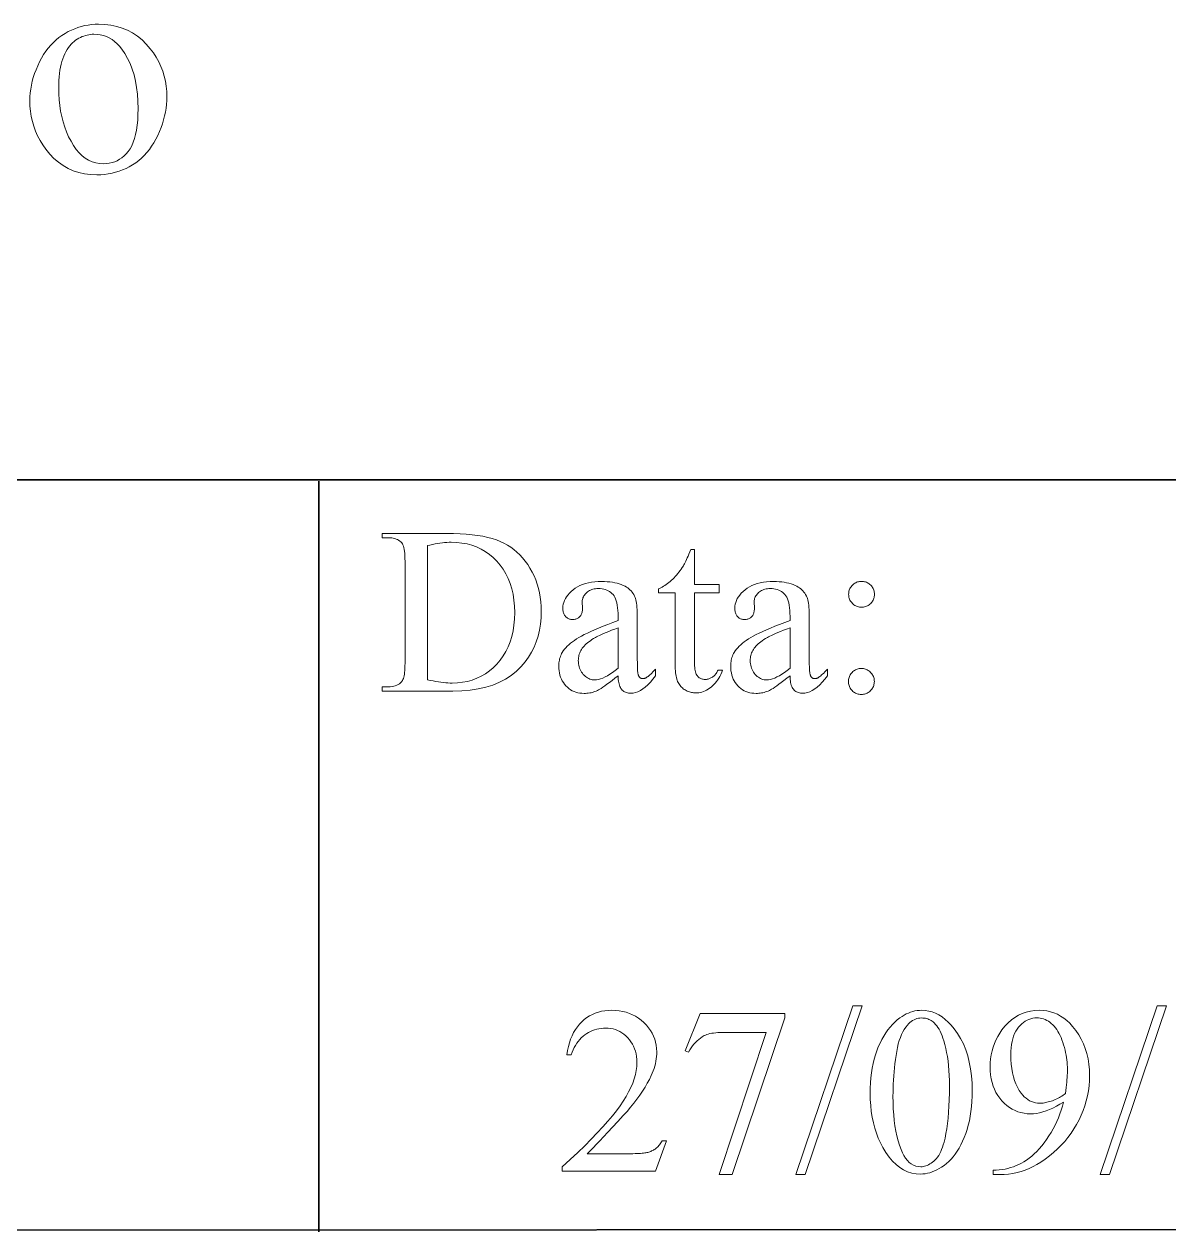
# Model space of a CAD drawing. Extents: x 0 to 297, y 0 to 210.
# Drawn here: x 252.52 to 273.81, y 20 to 42.47 of the extents above; entities that cross this region are included whole.
import ezdxf

# ---------------------------------------------------------------- set-up
doc = ezdxf.new("R2010")
doc.units = 0

msp = doc.modelspace()

# ---------------------------------------------------------------- linework, layer by layer
at = {"color": 7, "lineweight": 35}
for p, q in [((162, 34), (287, 34)), ((162, 20), (286.882111, 20.066713))]:
    msp.add_line(p, q, dxfattribs=at)
at = {"color": 7, "lineweight": 35, "ltscale": 0.3489}
msp.add_line((258.001556, 20.018793), (258.001556, 33.974796), dxfattribs=at)
at = {"color": 7, "lineweight": 13}
for points in [[(253.906906, 42.472332), (254.024506, 42.467773), (254.13739, 42.454105), (254.245544, 42.43132), (254.348953, 42.399426), (254.447647, 42.358418), (254.541595, 42.308292), (254.630829, 42.249058), (254.715332, 42.18071), (254.795105, 42.103249), (254.870132, 42.01667), (254.928772, 41.937653), (254.981232, 41.856323), (255.027512, 41.77269), (255.067627, 41.686752), (255.101578, 41.598503), (255.129349, 41.507946), (255.15094, 41.415085), (255.166382, 41.319916), (255.175629, 41.222439), (255.178711, 41.122654), (255.177017, 41.051624), (255.171906, 40.980419), (255.163406, 40.909042), (255.151489, 40.837494), (255.136185, 40.76577), (255.117462, 40.693874), (255.095337, 40.621803), (255.069824, 40.549561), (255.040894, 40.477146), (255.008575, 40.40456), (254.973251, 40.333672), (254.935364, 40.266361), (254.894928, 40.202625), (254.851913, 40.142467), (254.806335, 40.085884), (254.758179, 40.032879), (254.707474, 39.983448), (254.65419, 39.937595), (254.598343, 39.895317), (254.539932, 39.856613), (254.479553, 39.821545), (254.417816, 39.790169), (254.354736, 39.762482), (254.290298, 39.738487), (254.224503, 39.718185), (254.157349, 39.701572), (254.088837, 39.688652), (254.018982, 39.679424), (253.947754, 39.673889), (253.875183, 39.672043), (253.75824, 39.6768), (253.646194, 39.691078), (253.539063, 39.71487), (253.436829, 39.748177), (253.339493, 39.791004), (253.24707, 39.843346), (253.159546, 39.905209), (253.076904, 39.976585), (252.999191, 40.05748), (252.926376, 40.147888), (252.869934, 40.229042), (252.819443, 40.312157), (252.774887, 40.397232), (252.736267, 40.484272), (252.703583, 40.573269), (252.676849, 40.664227), (252.656067, 40.757149), (252.641205, 40.852028), (252.632294, 40.948872), (252.629333, 41.047672), (252.631134, 41.120304), (252.636536, 41.192848), (252.645554, 41.265308), (252.658173, 41.337681), (252.674393, 41.409966), (252.694214, 41.482166), (252.717651, 41.554276), (252.74469, 41.626305), (252.77533, 41.698242), (252.80957, 41.770096), (252.846771, 41.840031), (252.88623, 41.906216), (252.927979, 41.968655), (252.972, 42.027344), (253.018295, 42.082279), (253.066879, 42.133469), (253.117737, 42.180912), (253.170868, 42.224602), (253.226288, 42.264545), (253.283981, 42.300739), (253.343155, 42.33334), (253.40303, 42.362511), (253.463593, 42.388248), (253.524841, 42.410557), (253.586792, 42.429432), (253.649429, 42.444878), (253.712769, 42.456886), (253.776794, 42.465466), (253.841507, 42.470615)], [(253.817505, 42.284874), (253.786926, 42.283966), (253.756302, 42.281242), (253.725662, 42.276699), (253.694992, 42.27034), (253.664307, 42.262165), (253.633575, 42.252174), (253.602814, 42.240364), (253.572021, 42.226738), (253.541214, 42.211292), (253.510376, 42.194031), (253.480103, 42.174492), (253.451019, 42.152214), (253.423111, 42.127197), (253.396393, 42.099442), (253.37085, 42.068943), (253.346497, 42.035706), (253.323334, 41.999729), (253.301346, 41.96101), (253.280533, 41.919556), (253.26091, 41.875359), (253.242828, 41.828495), (253.226654, 41.779037), (253.212372, 41.726982), (253.200012, 41.672333), (253.189529, 41.615086), (253.180969, 41.555244), (253.174316, 41.492805), (253.169556, 41.427773), (253.166687, 41.360146), (253.165741, 41.289925), (253.16803, 41.176151), (253.174911, 41.065552), (253.186371, 40.958126), (253.202423, 40.853874), (253.223053, 40.752792), (253.248276, 40.654884), (253.278076, 40.560146), (253.312469, 40.468582), (253.35144, 40.380188), (253.39502, 40.294971), (253.442322, 40.215519), (253.492554, 40.144428), (253.545685, 40.081703), (253.60173, 40.02734), (253.66069, 39.981342), (253.722565, 39.943707), (253.787354, 39.914436), (253.855057, 39.893528), (253.925674, 39.880981), (253.999191, 39.876801), (254.054169, 39.879108), (254.107162, 39.886028), (254.158218, 39.897564), (254.207306, 39.913715), (254.254425, 39.934479), (254.299591, 39.959858), (254.342789, 39.989849), (254.384018, 40.024456), (254.423309, 40.063679), (254.460617, 40.107513), (254.495148, 40.156975), (254.526031, 40.213066), (254.553284, 40.275791), (254.576904, 40.34515), (254.596893, 40.421143), (254.613235, 40.503765), (254.625961, 40.593021), (254.63504, 40.688915), (254.640488, 40.791435), (254.642303, 40.900593), (254.639282, 41.03833), (254.630203, 41.170067), (254.615051, 41.295807), (254.593857, 41.415546), (254.566605, 41.529289), (254.533295, 41.637032), (254.493927, 41.738777), (254.448517, 41.834522), (254.397034, 41.924271), (254.339493, 42.008018), (254.297424, 42.060623), (254.253082, 42.107689), (254.206512, 42.149216), (254.1577, 42.185207), (254.106628, 42.21566), (254.053299, 42.240578), (253.997726, 42.25996), (253.939896, 42.273804), (253.879822, 42.282108)], [(259.184235, 30.070606), (259.184235, 30.150635), (259.294525, 30.150635), (259.330658, 30.151825), (259.364624, 30.155394), (259.396393, 30.161341), (259.426025, 30.169668), (259.453522, 30.180376), (259.478821, 30.19346), (259.501953, 30.208927), (259.522949, 30.22677), (259.541748, 30.246994), (259.558411, 30.269596), (259.567444, 30.285646), (259.575531, 30.305243), (259.582672, 30.328386), (259.588867, 30.355076), (259.594086, 30.385315), (259.598389, 30.4191), (259.601715, 30.456432), (259.604095, 30.497311), (259.60553, 30.541739), (259.605988, 30.589712), (259.605988, 32.484447), (259.605377, 32.537334), (259.603577, 32.586105), (259.600555, 32.630772), (259.596313, 32.671326), (259.590851, 32.707771), (259.584198, 32.740108), (259.576324, 32.768333), (259.56723, 32.79245), (259.556946, 32.812458), (259.545441, 32.828358), (259.52774, 32.846439), (259.508392, 32.862617), (259.487427, 32.876892), (259.464813, 32.889267), (259.440521, 32.899734), (259.414612, 32.908298), (259.387054, 32.914963), (259.35788, 32.91972), (259.327026, 32.922573), (259.294525, 32.923527), (259.184235, 32.923527), (259.184235, 33.003555), (260.378174, 33.003555), (260.506531, 33.002064), (260.628601, 32.997585), (260.744354, 32.990124), (260.853851, 32.979675), (260.957031, 32.966244), (261.053925, 32.949829), (261.144501, 32.930428), (261.228821, 32.908039), (261.306824, 32.882668), (261.37854, 32.854313), (261.44574, 32.822472), (261.510284, 32.786655), (261.572144, 32.746857), (261.631317, 32.703079), (261.687836, 32.655323), (261.741638, 32.603584), (261.792786, 32.547867), (261.841217, 32.488171), (261.886993, 32.424492), (261.930084, 32.356834), (261.969727, 32.286106), (262.005219, 32.213215), (262.03653, 32.138161), (262.06366, 32.060944), (262.086609, 31.981565), (262.105408, 31.900023), (262.120026, 31.816317), (262.130463, 31.730448), (262.136719, 31.642416), (262.138794, 31.552221), (262.135071, 31.43181), (262.123932, 31.315422), (262.105316, 31.203058), (262.079285, 31.094715), (262.045807, 30.990396), (262.004883, 30.890102), (261.956512, 30.793829), (261.900696, 30.70158), (261.837463, 30.613354), (261.766785, 30.52915), (261.678925, 30.442026), (261.582306, 30.364075), (261.47699, 30.295292), (261.362915, 30.235682), (261.240112, 30.185242), (261.108551, 30.143972), (260.968262, 30.111876), (260.819244, 30.088947), (260.661469, 30.075191), (260.494965, 30.070606)], [(260.021271, 30.282574), (260.075348, 30.271069), (260.127625, 30.260773), (260.178131, 30.251688), (260.226837, 30.243814), (260.273804, 30.237152), (260.319, 30.231703), (260.362396, 30.227463), (260.404022, 30.224434), (260.443909, 30.222618), (260.481995, 30.222012), (260.580627, 30.225538), (260.675873, 30.236115), (260.7677, 30.253742), (260.856079, 30.278421), (260.941071, 30.310152), (261.022644, 30.348934), (261.100769, 30.394766), (261.175507, 30.447651), (261.246826, 30.507586), (261.314728, 30.574572), (261.377594, 30.647593), (261.433868, 30.725632), (261.48349, 30.808689), (261.52652, 30.896763), (261.562927, 30.989857), (261.592712, 31.087967), (261.615875, 31.191097), (261.632416, 31.299244), (261.642334, 31.412409), (261.64566, 31.530592), (261.642334, 31.649574), (261.632416, 31.763411), (261.615875, 31.872099), (261.592712, 31.975639), (261.562927, 32.074032), (261.52652, 32.167274), (261.48349, 32.255371), (261.433868, 32.338322), (261.377594, 32.416122), (261.314728, 32.488773), (261.246643, 32.555351), (261.174835, 32.614918), (261.099213, 32.667477), (261.019867, 32.713028), (260.936737, 32.751572), (260.849854, 32.783108), (260.759216, 32.807636), (260.664795, 32.825157), (260.56662, 32.835667), (260.464691, 32.839172), (260.425201, 32.838543), (260.384644, 32.836662), (260.343018, 32.833527), (260.300293, 32.829136), (260.2565, 32.82349), (260.211609, 32.816589), (260.165649, 32.808437), (260.118622, 32.799026), (260.070496, 32.788364), (260.021271, 32.776447)], [(264.987396, 32.702908), (264.987396, 32.051861), (265.450256, 32.051861), (265.450256, 31.900455), (264.987396, 31.900455), (264.987396, 30.615667), (264.987946, 30.578423), (264.989594, 30.543684), (264.992371, 30.511457), (264.996216, 30.481739), (265.00119, 30.454529), (265.007263, 30.429827), (265.014435, 30.407637), (265.022705, 30.387953), (265.032074, 30.370779), (265.042542, 30.356115), (265.053894, 30.343374), (265.065857, 30.331976), (265.078461, 30.321918), (265.091705, 30.313202), (265.10556, 30.305826), (265.120026, 30.299791), (265.135132, 30.295097), (265.150879, 30.291746), (265.167236, 30.289734), (265.184235, 30.289063), (265.198456, 30.289507), (265.212616, 30.290836), (265.226654, 30.293055), (265.240631, 30.296158), (265.254517, 30.300148), (265.268311, 30.305025), (265.282043, 30.310791), (265.295654, 30.317442), (265.309204, 30.32498), (265.322662, 30.333405), (265.335754, 30.342693), (265.348267, 30.352827), (265.360168, 30.363804), (265.37146, 30.375624), (265.382141, 30.388288), (265.392212, 30.401796), (265.401672, 30.416147), (265.410553, 30.431341), (265.418823, 30.44738), (265.426483, 30.464262), (265.510834, 30.464262), (265.495056, 30.422916), (265.478027, 30.383671), (265.459747, 30.346521), (265.440216, 30.311472), (265.419434, 30.278519), (265.3974, 30.247665), (265.374115, 30.218908), (265.349548, 30.192249), (265.323761, 30.16769), (265.296692, 30.145227), (265.268921, 30.124886), (265.240967, 30.106684), (265.21286, 30.090624), (265.18457, 30.076706), (265.156097, 30.064928), (265.127472, 30.055292), (265.098663, 30.047798), (265.069672, 30.042444), (265.040527, 30.039232), (265.0112, 30.038162), (264.991333, 30.038713), (264.971558, 30.040369), (264.951874, 30.043125), (264.932281, 30.046988), (264.912781, 30.05195), (264.893341, 30.058018), (264.874023, 30.065187), (264.854767, 30.073462), (264.835602, 30.082838), (264.816528, 30.093317), (264.797974, 30.104824), (264.780457, 30.117283), (264.763885, 30.130693), (264.748352, 30.145054), (264.733795, 30.160368), (264.720215, 30.176634), (264.707672, 30.193851), (264.696106, 30.212019), (264.685516, 30.23114), (264.675934, 30.251211), (264.667297, 30.272873), (264.659576, 30.296762), (264.652771, 30.322882), (264.646851, 30.351227), (264.641876, 30.3818), (264.637787, 30.4146), (264.634583, 30.449629), (264.632324, 30.486885), (264.630951, 30.526371), (264.630524, 30.568083), (264.630524, 31.900455), (264.316895, 31.900455), (264.316895, 31.971832), (264.340729, 31.982008), (264.364685, 31.993504), (264.388733, 32.006321), (264.412903, 32.020454), (264.437195, 32.035908), (264.461578, 32.052681), (264.486084, 32.070774), (264.510681, 32.090187), (264.5354, 32.11092), (264.560211, 32.132973), (264.584808, 32.156105), (264.608887, 32.18008), (264.632416, 32.204899), (264.655396, 32.230564), (264.677826, 32.257069), (264.699738, 32.28442), (264.721069, 32.312614), (264.741913, 32.341652), (264.762177, 32.371532), (264.781921, 32.402256), (264.792267, 32.420059), (264.803375, 32.440586), (264.815277, 32.463837), (264.827942, 32.489815), (264.8414, 32.518517), (264.855621, 32.549942), (264.870636, 32.584095), (264.886444, 32.620975), (264.902985, 32.660576), (264.920349, 32.702908)], [(263.568512, 30.356115), (263.509796, 30.310953), (263.455597, 30.26977), (263.405975, 30.232567), (263.36087, 30.199345), (263.320313, 30.170101), (263.284302, 30.144838), (263.252838, 30.123554), (263.225891, 30.106251), (263.203522, 30.092928), (263.185669, 30.083584), (263.16214, 30.073311), (263.138336, 30.064117), (263.114227, 30.056005), (263.089813, 30.048977), (263.065094, 30.043028), (263.04007, 30.038162), (263.01474, 30.034376), (262.989105, 30.031673), (262.963165, 30.03005), (262.93692, 30.02951), (262.896545, 30.030916), (262.857635, 30.035133), (262.82016, 30.042164), (262.784149, 30.052006), (262.749573, 30.064657), (262.716431, 30.080124), (262.684753, 30.0984), (262.654541, 30.119488), (262.625763, 30.143389), (262.598419, 30.170101), (262.573151, 30.199106), (262.550537, 30.229885), (262.530579, 30.262438), (262.513306, 30.296762), (262.498657, 30.332863), (262.486694, 30.370735), (262.477386, 30.410383), (262.470734, 30.451803), (262.466736, 30.494997), (262.465393, 30.539965), (262.466064, 30.568558), (262.467987, 30.596375), (262.471252, 30.623411), (262.4758, 30.64967), (262.481628, 30.675148), (262.48877, 30.699848), (262.497192, 30.723772), (262.506927, 30.746914), (262.517975, 30.769279), (262.530304, 30.790865), (262.549347, 30.820108), (262.571014, 30.849005), (262.595276, 30.877556), (262.622162, 30.905762), (262.651703, 30.93362), (262.683807, 30.961132), (262.718567, 30.988298), (262.75592, 31.01512), (262.795929, 31.041594), (262.838501, 31.067722), (262.885315, 31.09424), (262.937958, 31.121881), (262.996429, 31.15065), (263.060699, 31.180542), (263.130768, 31.211557), (263.206696, 31.2437), (263.288422, 31.276966), (263.375946, 31.311356), (263.46933, 31.346872), (263.568512, 31.383512), (263.568512, 31.461378), (263.567566, 31.518782), (263.564728, 31.572466), (263.560028, 31.622431), (263.553467, 31.668674), (263.544983, 31.711197), (263.534637, 31.75), (263.5224, 31.785084), (263.508301, 31.816446), (263.49231, 31.844088), (263.474426, 31.868011), (263.454742, 31.888969), (263.43338, 31.907722), (263.410278, 31.924269), (263.385468, 31.938608), (263.358978, 31.950743), (263.33075, 31.96067), (263.300842, 31.968393), (263.269196, 31.973907), (263.23587, 31.977217), (263.200806, 31.978321), (263.174103, 31.977585), (263.14856, 31.97538), (263.124115, 31.971703), (263.1008, 31.966555), (263.078613, 31.959936), (263.057526, 31.951847), (263.037598, 31.942286), (263.018768, 31.931255), (263.001068, 31.918753), (262.984497, 31.904781), (262.968903, 31.889856), (262.954926, 31.8745), (262.942596, 31.858709), (262.931915, 31.842487), (262.922882, 31.825832), (262.915466, 31.808746), (262.909729, 31.791225), (262.905609, 31.773273), (262.903137, 31.754889), (262.902313, 31.736071), (262.906647, 31.61062), (262.906128, 31.591175), (262.904602, 31.572639), (262.902069, 31.555012), (262.898499, 31.538292), (262.893951, 31.52248), (262.888336, 31.507578), (262.881744, 31.493584), (262.874115, 31.480497), (262.865479, 31.468321), (262.855804, 31.457052), (262.845337, 31.446777), (262.834229, 31.437586), (262.82251, 31.429474), (262.81015, 31.422445), (262.79715, 31.416496), (262.783539, 31.411631), (262.769287, 31.407845), (262.754425, 31.405142), (262.738922, 31.403519), (262.722809, 31.402979), (262.707092, 31.403542), (262.691956, 31.405228), (262.677399, 31.408039), (262.663452, 31.411976), (262.650055, 31.417038), (262.637268, 31.423223), (262.625061, 31.430534), (262.613434, 31.438969), (262.602386, 31.44853), (262.591949, 31.459215), (262.582275, 31.470873), (262.573639, 31.483353), (262.56601, 31.496655), (262.559418, 31.510778), (262.553802, 31.525724), (262.549255, 31.541492), (262.545685, 31.558083), (262.543152, 31.575495), (262.541626, 31.593727), (262.541107, 31.612783), (262.542999, 31.649683), (262.548737, 31.685978), (262.558228, 31.721666), (262.571564, 31.756748), (262.588684, 31.791225), (262.609619, 31.825098), (262.634369, 31.858364), (262.662933, 31.891024), (262.695282, 31.923079), (262.731445, 31.954529), (262.771057, 31.984118), (262.813721, 32.010593), (262.859467, 32.033951), (262.908295, 32.054195), (262.960175, 32.071327), (263.015137, 32.085342), (263.073181, 32.096245), (263.134277, 32.104031), (263.198456, 32.108704), (263.265686, 32.11026), (263.317505, 32.109375), (263.367432, 32.106712), (263.415466, 32.10228), (263.461578, 32.096069), (263.505768, 32.088089), (263.548096, 32.078335), (263.588501, 32.066807), (263.626984, 32.053505), (263.663574, 32.038429), (263.698273, 32.02158), (263.723145, 32.007412), (263.746643, 31.991732), (263.768829, 31.974535), (263.789642, 31.955826), (263.809143, 31.935602), (263.827271, 31.913864), (263.844086, 31.890614), (263.859558, 31.865849), (263.873688, 31.839567), (263.886444, 31.811773), (263.89386, 31.791225), (263.900482, 31.766785), (263.906311, 31.738451), (263.911377, 31.706223), (263.915649, 31.670101), (263.919159, 31.630087), (263.921875, 31.58618), (263.923828, 31.538378), (263.924988, 31.486685), (263.925385, 31.431097), (263.925385, 30.758421), (263.925507, 30.703947), (263.925812, 30.653866), (263.926361, 30.608173), (263.927124, 30.566872), (263.928101, 30.529961), (263.929291, 30.49744), (263.930695, 30.469313), (263.932312, 30.445574), (263.934143, 30.426226), (263.936218, 30.41127), (263.938507, 30.39893), (263.941101, 30.387434), (263.94397, 30.376781), (263.947113, 30.366972), (263.950531, 30.358007), (263.954254, 30.349886), (263.958221, 30.342607), (263.962494, 30.336172), (263.967072, 30.330582), (263.971893, 30.325832), (263.976959, 30.321724), (263.982147, 30.318047), (263.987488, 30.314802), (263.993011, 30.311991), (263.998657, 30.30961), (264.004456, 30.307665), (264.010437, 30.30615), (264.016541, 30.305069), (264.022797, 30.30442), (264.029205, 30.304203), (264.036041, 30.304356), (264.042725, 30.30481), (264.049194, 30.305567), (264.055511, 30.306627), (264.061646, 30.307989), (264.067627, 30.309654), (264.073425, 30.311623), (264.079041, 30.313894), (264.084503, 30.316467), (264.089783, 30.319344), (264.099701, 30.325985), (264.111328, 30.334658), (264.124634, 30.345366), (264.139618, 30.358105), (264.156281, 30.372877), (264.174652, 30.389683), (264.194702, 30.408522), (264.216431, 30.429396), (264.239868, 30.452301), (264.264984, 30.47724), (264.264984, 30.356115), (264.216736, 30.29447), (264.168945, 30.239315), (264.121582, 30.190649), (264.074646, 30.148472), (264.028137, 30.112783), (263.982056, 30.083584), (263.936432, 30.060873), (263.891205, 30.044651), (263.846436, 30.034918), (263.802094, 30.031673), (263.781342, 30.032408), (263.761444, 30.034615), (263.742401, 30.038292), (263.724243, 30.04344), (263.70694, 30.050058), (263.690491, 30.058147), (263.674927, 30.067707), (263.660217, 30.078739), (263.646362, 30.09124), (263.633392, 30.105213), (263.62146, 30.12096), (263.610718, 30.138783), (263.601196, 30.158682), (263.592896, 30.180656), (263.585815, 30.204708), (263.579926, 30.230837), (263.575256, 30.259041), (263.571808, 30.289324), (263.56955, 30.32168)], [(266.76532, 30.356115), (266.706604, 30.310953), (266.652435, 30.26977), (266.602783, 30.232567), (266.557678, 30.199345), (266.517151, 30.170101), (266.48111, 30.144838), (266.449646, 30.123554), (266.422729, 30.106251), (266.40033, 30.092928), (266.382507, 30.083584), (266.358978, 30.073311), (266.335175, 30.064117), (266.311066, 30.056005), (266.286621, 30.048977), (266.261902, 30.043028), (266.236877, 30.038162), (266.211548, 30.034376), (266.185913, 30.031673), (266.160004, 30.03005), (266.133759, 30.02951), (266.093384, 30.030916), (266.054474, 30.035133), (266.016998, 30.042164), (265.980957, 30.052006), (265.946381, 30.064657), (265.913269, 30.080124), (265.881592, 30.0984), (265.851349, 30.119488), (265.822571, 30.143389), (265.795258, 30.170101), (265.769989, 30.199106), (265.747375, 30.229885), (265.727417, 30.262438), (265.710114, 30.296762), (265.695496, 30.332863), (265.683502, 30.370735), (265.674194, 30.410383), (265.667542, 30.451803), (265.663574, 30.494997), (265.662231, 30.539965), (265.662872, 30.568558), (265.664825, 30.596375), (265.66806, 30.623411), (265.672607, 30.64967), (265.678467, 30.675148), (265.685608, 30.699848), (265.694031, 30.723772), (265.703766, 30.746914), (265.714783, 30.769279), (265.727112, 30.790865), (265.746155, 30.820108), (265.767822, 30.849005), (265.792114, 30.877556), (265.819, 30.905762), (265.848511, 30.93362), (265.880646, 30.961132), (265.915405, 30.988298), (265.952759, 31.01512), (265.992737, 31.041594), (266.035339, 31.067722), (266.082153, 31.09424), (266.134796, 31.121881), (266.193237, 31.15065), (266.257507, 31.180542), (266.327606, 31.211557), (266.403503, 31.2437), (266.485229, 31.276966), (266.572784, 31.311356), (266.666138, 31.346872), (266.76532, 31.383512), (266.76532, 31.461378), (266.764404, 31.518782), (266.761566, 31.572466), (266.756866, 31.622431), (266.750275, 31.668674), (266.741821, 31.711197), (266.731476, 31.75), (266.719238, 31.785084), (266.705109, 31.816446), (266.689117, 31.844088), (266.671234, 31.868011), (266.651581, 31.888969), (266.630188, 31.907722), (266.607117, 31.924269), (266.582306, 31.938608), (266.555786, 31.950743), (266.527588, 31.96067), (266.49765, 31.968393), (266.466034, 31.973907), (266.432678, 31.977217), (266.397644, 31.978321), (266.370941, 31.977585), (266.345367, 31.97538), (266.320923, 31.971703), (266.297607, 31.966555), (266.275421, 31.959936), (266.254364, 31.951847), (266.234406, 31.942286), (266.215607, 31.931255), (266.197906, 31.918753), (266.181335, 31.904781), (266.16571, 31.889856), (266.151764, 31.8745), (266.139435, 31.858709), (266.128723, 31.842487), (266.11969, 31.825832), (266.112305, 31.808746), (266.106537, 31.791225), (266.102448, 31.773273), (266.099976, 31.754889), (266.099152, 31.736071), (266.103485, 31.61062), (266.102966, 31.591175), (266.10144, 31.572639), (266.098907, 31.555012), (266.095337, 31.538292), (266.090759, 31.52248), (266.085175, 31.507578), (266.078552, 31.493584), (266.070953, 31.480497), (266.062317, 31.468321), (266.052643, 31.457052), (266.042175, 31.446777), (266.031067, 31.437586), (266.019318, 31.429474), (266.006958, 31.422445), (265.993988, 31.416496), (265.980347, 31.411631), (265.966125, 31.407845), (265.951233, 31.405142), (265.93576, 31.403519), (265.919617, 31.402979), (265.9039, 31.403542), (265.888794, 31.405228), (265.874237, 31.408039), (265.86026, 31.411976), (265.846893, 31.417038), (265.834106, 31.423223), (265.821899, 31.430534), (265.810272, 31.438969), (265.799225, 31.44853), (265.788757, 31.459215), (265.779114, 31.470873), (265.770477, 31.483353), (265.762848, 31.496655), (265.756226, 31.510778), (265.750641, 31.525724), (265.746063, 31.541492), (265.742523, 31.558083), (265.73996, 31.575495), (265.738434, 31.593727), (265.737946, 31.612783), (265.739838, 31.649683), (265.745544, 31.685978), (265.755066, 31.721666), (265.768402, 31.756748), (265.785522, 31.791225), (265.806458, 31.825098), (265.831207, 31.858364), (265.859741, 31.891024), (265.89212, 31.923079), (265.928284, 31.954529), (265.967865, 31.984118), (266.010559, 32.010593), (266.056305, 32.033951), (266.105103, 32.054195), (266.157013, 32.071327), (266.211975, 32.085342), (266.269989, 32.096245), (266.331116, 32.104031), (266.395264, 32.108704), (266.462524, 32.11026), (266.514343, 32.109375), (266.56427, 32.106712), (266.612274, 32.10228), (266.658386, 32.096069), (266.702606, 32.088089), (266.744904, 32.078335), (266.785309, 32.066807), (266.823822, 32.053505), (266.860413, 32.038429), (266.895111, 32.02158), (266.919952, 32.007412), (266.943481, 31.991732), (266.965637, 31.974535), (266.986481, 31.955826), (267.005951, 31.935602), (267.024109, 31.913864), (267.040924, 31.890614), (267.056366, 31.865849), (267.070496, 31.839567), (267.083282, 31.811773), (267.090698, 31.791225), (267.09729, 31.766785), (267.103149, 31.738451), (267.108215, 31.706223), (267.112488, 31.670101), (267.115997, 31.630087), (267.118713, 31.58618), (267.120667, 31.538378), (267.121826, 31.486685), (267.122223, 31.431097), (267.122223, 30.758421), (267.122314, 30.703947), (267.12265, 30.653866), (267.123199, 30.608173), (267.123962, 30.566872), (267.124908, 30.529961), (267.126099, 30.49744), (267.127502, 30.469313), (267.12915, 30.445574), (267.130981, 30.426226), (267.133026, 30.41127), (267.135345, 30.39893), (267.137909, 30.387434), (267.140778, 30.376781), (267.143921, 30.366972), (267.147369, 30.358007), (267.151062, 30.349886), (267.15506, 30.342607), (267.159332, 30.336172), (267.163879, 30.330582), (267.168732, 30.325832), (267.173767, 30.321724), (267.178986, 30.318047), (267.184326, 30.314802), (267.189819, 30.311991), (267.195496, 30.30961), (267.201294, 30.307665), (267.207245, 30.30615), (267.213379, 30.305069), (267.219635, 30.30442), (267.226044, 30.304203), (267.23288, 30.304356), (267.239532, 30.30481), (267.246033, 30.305567), (267.25235, 30.306627), (267.258484, 30.307989), (267.264465, 30.309654), (267.270264, 30.311623), (267.275879, 30.313894), (267.281311, 30.316467), (267.286591, 30.319344), (267.296539, 30.325985), (267.308136, 30.334658), (267.321442, 30.345366), (267.336426, 30.358105), (267.353119, 30.372877), (267.37149, 30.389683), (267.391541, 30.408522), (267.413269, 30.429396), (267.436676, 30.452301), (267.461792, 30.47724), (267.461792, 30.356115), (267.413574, 30.29447), (267.365753, 30.239315), (267.31839, 30.190649), (267.271454, 30.148472), (267.224945, 30.112783), (267.178894, 30.083584), (267.13324, 30.060873), (267.088043, 30.044651), (267.043274, 30.034918), (266.998932, 30.031673), (266.97818, 30.032408), (266.958282, 30.034615), (266.93924, 30.038292), (266.921051, 30.04344), (266.903748, 30.050058), (266.887329, 30.058147), (266.871765, 30.067707), (266.857056, 30.078739), (266.843201, 30.09124), (266.830231, 30.105213), (266.818268, 30.12096), (266.807556, 30.138783), (266.798035, 30.158682), (266.789734, 30.180656), (266.782623, 30.204708), (266.776764, 30.230837), (266.772095, 30.259041), (266.768616, 30.289324), (266.766357, 30.32168)], [(268.095551, 32.112423), (268.115143, 32.111721), (268.134186, 32.109612), (268.152618, 32.106098), (268.170471, 32.101177), (268.187744, 32.094849), (268.204437, 32.087116), (268.22052, 32.07798), (268.236053, 32.067432), (268.250977, 32.055485), (268.26532, 32.042126), (268.278687, 32.027775), (268.290649, 32.01284), (268.301178, 31.997322), (268.310333, 31.981218), (268.318054, 31.964531), (268.324371, 31.947262), (268.329315, 31.929405), (268.332825, 31.910967), (268.33493, 31.891943), (268.335632, 31.872337), (268.33493, 31.85273), (268.332825, 31.833706), (268.329315, 31.815268), (268.324371, 31.797413), (268.318054, 31.780142), (268.310333, 31.763454), (268.301178, 31.747351), (268.290649, 31.731833), (268.278687, 31.716896), (268.26532, 31.702545), (268.250977, 31.68919), (268.236053, 31.677238), (268.22052, 31.666695), (268.204437, 31.657557), (268.187744, 31.649824), (268.170471, 31.643497), (268.152618, 31.638577), (268.134186, 31.635061), (268.115143, 31.632954), (268.095551, 31.63225), (268.075928, 31.632954), (268.056915, 31.635061), (268.038483, 31.638577), (268.02063, 31.643497), (268.003357, 31.649824), (267.986664, 31.657557), (267.970551, 31.666695), (267.955048, 31.677238), (267.940094, 31.68919), (267.925751, 31.702545), (267.912384, 31.716896), (267.900452, 31.731833), (267.889893, 31.747351), (267.880768, 31.763454), (267.873016, 31.780142), (267.866699, 31.797413), (267.861786, 31.815268), (267.858276, 31.833706), (267.856171, 31.85273), (267.855469, 31.872337), (267.856171, 31.891943), (267.858276, 31.910967), (267.861786, 31.929405), (267.866699, 31.947262), (267.873016, 31.964531), (267.880768, 31.981218), (267.889893, 31.997322), (267.900452, 32.01284), (267.912384, 32.027775), (267.925751, 32.042126), (267.940094, 32.055485), (267.955048, 32.067432), (267.970551, 32.07798), (267.986664, 32.087116), (268.003357, 32.094849), (268.02063, 32.101177), (268.038483, 32.106098), (268.056915, 32.109612), (268.075928, 32.111721)], [(263.568512, 30.496706), (263.568512, 31.251572), (263.505493, 31.226374), (263.447113, 31.20269), (263.393372, 31.180519), (263.344238, 31.159864), (263.299774, 31.140722), (263.259888, 31.123093), (263.22467, 31.106979), (263.194061, 31.092381), (263.168091, 31.079294), (263.146729, 31.067722), (263.113525, 31.048601), (263.082275, 31.029308), (263.052979, 31.009842), (263.025604, 30.990202), (263.000183, 30.97039), (262.976715, 30.950405), (262.9552, 30.930246), (262.935638, 30.909914), (262.917999, 30.88941), (262.902313, 30.868732), (262.888336, 30.847773), (262.875854, 30.826424), (262.864807, 30.804688), (262.855255, 30.78256), (262.847168, 30.760044), (262.840546, 30.737139), (262.835388, 30.713844), (262.831726, 30.690159), (262.829529, 30.666086), (262.828766, 30.641623), (262.829712, 30.611006), (262.832489, 30.58145), (262.837158, 30.552954), (262.843658, 30.525517), (262.85202, 30.49914), (262.862274, 30.473822), (262.874359, 30.449564), (262.888306, 30.426367), (262.904114, 30.404228), (262.921783, 30.383152), (262.940674, 30.36363), (262.960114, 30.346165), (262.980133, 30.330753), (263.000702, 30.317398), (263.02182, 30.306097), (263.043518, 30.29685), (263.065765, 30.289658), (263.088593, 30.284521), (263.111969, 30.281439), (263.135925, 30.280411), (263.16983, 30.282574), (263.205811, 30.289063), (263.243896, 30.299877), (263.284027, 30.315018), (263.326263, 30.334486), (263.370544, 30.358278), (263.416931, 30.386396), (263.465363, 30.41884), (263.5159, 30.45561)], [(266.76532, 30.496706), (266.76532, 31.251572), (266.702332, 31.226374), (266.643951, 31.20269), (266.59021, 31.180519), (266.541077, 31.159864), (266.496582, 31.140722), (266.456726, 31.123093), (266.421478, 31.106979), (266.3909, 31.092381), (266.364899, 31.079294), (266.343567, 31.067722), (266.310364, 31.048601), (266.279114, 31.029308), (266.249786, 31.009842), (266.222443, 30.990202), (266.197021, 30.97039), (266.173553, 30.950405), (266.152039, 30.930246), (266.132446, 30.909914), (266.114838, 30.88941), (266.099152, 30.868732), (266.085175, 30.847773), (266.072662, 30.826424), (266.061646, 30.804688), (266.052094, 30.78256), (266.044006, 30.760044), (266.037384, 30.737139), (266.032227, 30.713844), (266.028564, 30.690159), (266.026337, 30.666086), (266.025604, 30.641623), (266.02655, 30.611006), (266.029327, 30.58145), (266.033966, 30.552954), (266.040497, 30.525517), (266.048859, 30.49914), (266.059082, 30.473822), (266.071167, 30.449564), (266.085144, 30.426367), (266.100952, 30.404228), (266.118622, 30.383152), (266.137482, 30.36363), (266.156952, 30.346165), (266.176941, 30.330753), (266.19751, 30.317398), (266.218658, 30.306097), (266.240356, 30.29685), (266.262604, 30.289658), (266.285431, 30.284521), (266.308807, 30.281439), (266.332733, 30.280411), (266.366669, 30.282574), (266.402649, 30.289063), (266.440704, 30.299877), (266.480865, 30.315018), (266.523071, 30.334486), (266.567383, 30.358278), (266.61377, 30.386396), (266.662201, 30.41884), (266.712738, 30.45561)], [(268.091217, 30.49238), (268.111237, 30.491667), (268.130615, 30.489525), (268.149384, 30.485956), (268.167511, 30.480959), (268.185028, 30.474535), (268.201904, 30.466684), (268.21817, 30.457405), (268.233795, 30.446699), (268.24881, 30.434565), (268.263184, 30.421003), (268.27652, 30.406446), (268.288483, 30.391327), (268.299011, 30.375647), (268.308167, 30.359402), (268.315887, 30.342596), (268.322205, 30.325228), (268.327148, 30.307297), (268.330658, 30.288803), (268.332764, 30.269749), (268.333466, 30.25013), (268.332764, 30.230524), (268.330597, 30.2115), (268.327026, 30.193062), (268.322052, 30.175205), (268.315613, 30.157934), (268.30777, 30.141249), (268.298492, 30.125145), (268.287781, 30.109625), (268.275665, 30.09469), (268.262085, 30.080339), (268.247528, 30.066984), (268.232422, 30.055033), (268.216736, 30.044489), (268.2005, 30.035351), (268.183685, 30.027618), (268.166321, 30.021292), (268.148376, 30.016371), (268.129883, 30.012856), (268.11084, 30.010746), (268.091217, 30.010044), (268.071594, 30.010746), (268.052582, 30.012856), (268.034149, 30.016371), (268.016296, 30.021292), (267.999023, 30.027618), (267.98233, 30.035351), (267.966217, 30.044489), (267.950714, 30.055033), (267.935791, 30.066984), (267.921417, 30.080339), (267.908081, 30.09469), (267.896118, 30.109625), (267.88559, 30.125145), (267.876434, 30.141249), (267.868713, 30.157934), (267.862366, 30.175205), (267.857452, 30.193062), (267.853943, 30.2115), (267.851837, 30.230524), (267.851135, 30.25013), (267.851837, 30.269749), (267.853943, 30.288803), (267.857452, 30.307297), (267.862366, 30.325228), (267.868713, 30.342596), (267.876434, 30.359402), (267.88559, 30.375647), (267.896118, 30.391327), (267.908081, 30.406446), (267.921417, 30.421003), (267.935791, 30.434565), (267.950714, 30.446699), (267.966217, 30.457405), (267.98233, 30.466684), (267.999023, 30.474535), (268.016296, 30.480959), (268.034149, 30.485956), (268.052582, 30.489525), (268.071594, 30.491667)], [(264.466766, 21.708729), (264.261292, 21.144201), (262.530945, 21.144201), (262.530945, 21.22423), (262.679108, 21.360971), (262.818268, 21.492607), (262.948364, 21.619141), (263.069427, 21.740568), (263.181427, 21.85689), (263.284424, 21.968109), (263.378357, 22.074223), (263.463257, 22.175232), (263.539093, 22.271137), (263.605927, 22.361937), (263.6651, 22.449429), (263.718048, 22.535406), (263.764771, 22.619867), (263.805237, 22.702816), (263.839508, 22.784252), (263.867554, 22.864172), (263.889343, 22.942579), (263.904907, 23.019472), (263.914246, 23.094851), (263.917389, 23.168715), (263.91568, 23.223524), (263.910553, 23.276342), (263.902008, 23.327171), (263.890045, 23.376011), (263.874664, 23.422859), (263.855865, 23.46772), (263.833649, 23.51059), (263.808014, 23.551468), (263.778961, 23.590359), (263.74649, 23.627258), (263.71167, 23.661367), (263.675476, 23.691887), (263.637939, 23.718815), (263.599091, 23.742153), (263.558868, 23.761902), (263.517303, 23.778059), (263.474426, 23.790625), (263.430206, 23.799601), (263.384613, 23.804987), (263.337708, 23.806782), (263.294891, 23.805517), (263.25296, 23.801722), (263.211914, 23.795395), (263.171753, 23.786537), (263.132507, 23.77515), (263.094116, 23.76123), (263.05661, 23.744781), (263.02002, 23.725801), (262.984283, 23.704292), (262.949463, 23.68025), (262.915955, 23.653765), (262.884277, 23.624922), (262.85437, 23.593721), (262.826263, 23.560163), (262.799957, 23.524248), (262.775421, 23.485975), (262.752716, 23.445343), (262.731781, 23.402355), (262.712646, 23.35701), (262.695313, 23.309305), (262.615295, 23.309305), (262.627808, 23.387474), (262.643707, 23.461924), (262.663025, 23.532652), (262.685699, 23.599659), (262.711792, 23.662947), (262.741302, 23.722515), (262.77417, 23.77836), (262.810455, 23.830488), (262.850159, 23.878895), (262.893219, 23.92358), (262.939117, 23.964266), (262.987213, 24.000668), (263.037567, 24.032787), (263.090149, 24.060625), (263.144928, 24.084179), (263.201965, 24.103451), (263.2612, 24.118441), (263.322693, 24.129147), (263.386414, 24.135571), (263.452332, 24.137712), (263.522552, 24.13542), (263.590393, 24.128542), (263.655853, 24.117077), (263.718994, 24.101028), (263.779755, 24.080395), (263.838165, 24.055174), (263.894226, 24.02537), (263.947906, 23.990978), (263.999268, 23.952002), (264.048248, 23.90844), (264.093658, 23.861765), (264.134277, 23.813444), (264.170135, 23.763481), (264.201202, 23.711872), (264.227478, 23.658621), (264.248993, 23.603725), (264.265717, 23.547186), (264.277679, 23.489002), (264.284851, 23.429176), (264.287231, 23.367704), (264.286194, 23.323149), (264.283081, 23.278591), (264.277893, 23.234035), (264.27063, 23.18948), (264.261292, 23.144922), (264.249878, 23.100365), (264.236359, 23.055809), (264.220795, 23.011253), (264.203156, 22.966696), (264.183411, 22.922138), (264.149414, 22.851648), (264.11142, 22.780336), (264.069489, 22.708202), (264.023529, 22.635246), (263.973602, 22.561468), (263.919708, 22.48687), (263.861816, 22.411448), (263.799957, 22.335203), (263.734131, 22.258139), (263.664307, 22.18025), (263.560638, 22.067259), (263.465057, 21.96361), (263.377563, 21.869307), (263.298157, 21.784346), (263.226868, 21.708729), (263.163635, 21.642456), (263.10849, 21.585527), (263.061462, 21.537943), (263.022491, 21.499702), (262.991638, 21.470806), (263.757324, 21.470806), (263.802643, 21.470978), (263.845184, 21.471498), (263.884918, 21.472363), (263.921875, 21.473574), (263.956024, 21.475132), (263.987427, 21.477036), (264.015991, 21.479284), (264.041779, 21.48188), (264.064789, 21.484821), (264.084991, 21.48811), (264.103638, 21.491926), (264.121918, 21.496458), (264.139801, 21.501703), (264.157318, 21.507662), (264.1745, 21.514334), (264.191284, 21.521721), (264.207703, 21.529821), (264.223785, 21.538635), (264.239471, 21.548162), (264.254791, 21.558405), (264.269745, 21.569447), (264.284302, 21.581375), (264.298462, 21.594191), (264.312256, 21.607893), (264.325623, 21.622482), (264.338623, 21.637959), (264.351227, 21.65432), (264.363464, 21.67157), (264.375305, 21.689707), (264.386719, 21.708729)], [(265.096191, 24.07715), (266.66864, 24.07715), (266.66864, 23.994959), (265.690979, 21.083639), (265.44873, 21.083639), (266.324738, 23.72459), (265.517944, 23.72459), (265.47049, 23.724007), (265.425812, 23.722254), (265.383972, 23.719334), (265.34491, 23.715246), (265.308685, 23.709991), (265.275269, 23.703568), (265.244659, 23.695974), (265.216858, 23.687216), (265.191895, 23.677286), (265.169708, 23.666191), (265.134094, 23.64521), (265.099884, 23.622066), (265.067139, 23.59676), (265.035797, 23.569292), (265.00589, 23.53966), (264.977386, 23.507864), (264.950317, 23.473906), (264.924713, 23.437784), (264.900482, 23.3995), (264.877716, 23.359053), (264.815002, 23.382845)], [(268.106995, 24.219904), (267.044983, 21.083639), (266.871948, 21.083639), (267.93396, 24.219904)], [(268.256226, 22.593372), (268.257751, 22.692337), (268.262299, 22.788513), (268.269867, 22.881897), (268.280457, 22.972492), (268.294098, 23.060297), (268.31073, 23.145311), (268.330414, 23.227535), (268.353149, 23.306969), (268.378876, 23.383614), (268.407654, 23.457468), (268.438904, 23.528076), (268.472198, 23.594986), (268.507446, 23.658199), (268.544678, 23.717712), (268.583923, 23.773527), (268.625153, 23.825644), (268.668365, 23.874062), (268.713562, 23.918779), (268.760773, 23.959799), (268.809937, 23.997122), (268.848999, 24.023834), (268.888336, 24.047733), (268.927917, 24.068823), (268.967743, 24.087099), (269.007874, 24.102564), (269.048218, 24.115217), (269.088837, 24.125059), (269.12973, 24.132088), (269.170868, 24.136307), (269.21225, 24.137712), (269.279053, 24.134274), (269.344452, 24.123957), (269.408478, 24.10676), (269.47113, 24.082687), (269.532379, 24.051735), (269.592255, 24.013905), (269.650726, 23.969198), (269.707825, 23.917612), (269.76355, 23.859146), (269.817871, 23.793804), (269.881592, 23.705557), (269.938568, 23.611252), (269.988861, 23.510891), (270.03244, 23.404476), (270.069336, 23.292002), (270.099487, 23.173473), (270.122955, 23.048887), (270.13974, 22.918245), (270.14978, 22.781548), (270.153137, 22.638794), (270.151672, 22.538239), (270.147247, 22.440754), (270.139893, 22.346342), (270.129608, 22.255001), (270.116364, 22.166733), (270.100189, 22.081533), (270.081055, 21.999407), (270.05899, 21.920351), (270.033997, 21.844368), (270.006042, 21.771454), (269.97583, 21.702034), (269.94397, 21.63653), (269.910522, 21.57494), (269.875427, 21.517265), (269.838684, 21.463505), (269.800354, 21.41366), (269.760406, 21.367731), (269.718811, 21.325716), (269.675598, 21.287615), (269.630798, 21.253429), (269.585297, 21.222813), (269.540161, 21.195419), (269.495331, 21.171249), (269.450836, 21.150301), (269.406647, 21.132576), (269.362793, 21.118073), (269.319275, 21.106792), (269.276062, 21.098736), (269.233185, 21.093903), (269.190613, 21.092291), (269.108124, 21.097244), (269.028412, 21.112103), (268.951508, 21.136869), (268.877441, 21.171541), (268.806152, 21.21612), (268.737701, 21.270603), (268.672058, 21.334995), (268.609222, 21.409292), (268.549194, 21.493494), (268.492004, 21.587605), (268.447205, 21.672802), (268.407135, 21.761417), (268.371765, 21.853451), (268.341095, 21.948902), (268.315186, 22.04777), (268.293945, 22.150055), (268.277466, 22.255758), (268.265656, 22.36488), (268.258606, 22.477417)], [(270.544617, 21.083639), (270.544617, 21.163668), (270.600464, 21.165754), (270.655548, 21.170286), (270.709839, 21.177261), (270.763336, 21.186682), (270.816071, 21.198545), (270.868042, 21.212852), (270.91922, 21.229605), (270.969604, 21.2488), (271.019226, 21.270441), (271.068054, 21.294525), (271.116333, 21.321724), (271.164307, 21.352709), (271.211945, 21.387478), (271.259277, 21.426033), (271.306244, 21.468372), (271.352905, 21.514498), (271.399261, 21.564407), (271.445282, 21.618101), (271.490967, 21.675583), (271.536346, 21.736847), (271.58017, 21.800632), (271.621246, 21.865671), (271.659607, 21.931967), (271.69519, 21.999516), (271.728027, 22.068317), (271.758118, 22.138376), (271.785461, 22.209688), (271.810089, 22.282255), (271.83194, 22.356075), (271.851044, 22.431152), (271.783783, 22.389645), (271.717804, 22.352507), (271.653137, 22.319738), (271.589752, 22.29134), (271.527679, 22.267309), (271.466919, 22.247648), (271.40741, 22.232355), (271.349243, 22.221432), (271.292358, 22.214878), (271.236755, 22.212694), (271.175781, 22.215084), (271.116608, 22.222254), (271.059174, 22.234205), (271.00351, 22.250935), (270.949646, 22.272446), (270.897522, 22.298737), (270.847198, 22.329807), (270.798645, 22.365658), (270.751862, 22.406288), (270.706848, 22.4517), (270.664917, 22.501068), (270.627411, 22.553574), (270.59433, 22.609215), (270.565643, 22.667994), (270.541382, 22.729908), (270.521515, 22.794958), (270.506073, 22.863146), (270.495056, 22.934467), (270.488434, 23.008926), (270.486237, 23.086523), (270.488434, 23.16268), (270.495056, 23.23715), (270.506073, 23.309933), (270.521515, 23.381029), (270.541382, 23.450438), (270.565643, 23.51816), (270.59433, 23.584194), (270.627411, 23.648542), (270.664917, 23.711201), (270.706848, 23.772175), (270.761688, 23.841627), (270.819763, 23.903769), (270.881073, 23.958599), (270.945648, 24.006119), (271.013458, 24.046328), (271.084503, 24.079226), (271.158783, 24.104815), (271.236328, 24.123091), (271.317108, 24.134056), (271.401154, 24.137712), (271.472351, 24.134727), (271.541473, 24.125772), (271.608521, 24.110847), (271.673523, 24.089954), (271.73642, 24.063091), (271.797241, 24.030258), (271.855988, 23.991455), (271.912659, 23.946682), (271.967224, 23.895939), (272.019745, 23.839226), (272.079742, 23.763523), (272.133453, 23.684361), (272.180817, 23.601736), (272.221863, 23.51565), (272.256592, 23.426105), (272.285004, 23.333097), (272.307129, 23.236631), (272.322906, 23.136703), (272.332397, 23.033314), (272.335541, 22.926464), (272.33313, 22.829359), (272.325928, 22.733574), (272.313934, 22.639107), (272.297119, 22.545959), (272.275513, 22.454132), (272.249115, 22.363625), (272.217896, 22.274435), (272.181885, 22.186565), (272.141083, 22.100016), (272.095459, 22.014786), (272.045563, 21.931652), (271.991882, 21.851397), (271.934479, 21.774017), (271.873291, 21.699514), (271.808319, 21.62789), (271.739624, 21.559139), (271.667114, 21.493267), (271.590881, 21.430271), (271.510864, 21.370153), (271.427124, 21.31291), (271.356842, 21.269348), (271.285309, 21.230373), (271.212524, 21.195982), (271.138489, 21.166176), (271.063202, 21.140957), (270.986633, 21.120323), (270.908844, 21.104273), (270.829803, 21.09281), (270.749481, 21.085932), (270.667908, 21.083639)], [(273.767426, 24.219904), (272.705414, 21.083639), (272.532379, 21.083639), (273.59436, 24.219904)], [(268.680176, 22.539299), (268.681671, 22.420403), (268.686157, 22.30596), (268.693604, 22.195974), (268.704041, 22.090445), (268.717468, 21.98937), (268.733887, 21.892752), (268.753296, 21.800589), (268.775696, 21.712881), (268.801056, 21.629631), (268.829407, 21.550835), (268.855286, 21.489601), (268.883575, 21.434814), (268.914276, 21.386473), (268.947418, 21.344576), (268.982971, 21.309126), (269.020966, 21.280121), (269.061371, 21.257561), (269.104187, 21.241447), (269.149445, 21.231779), (269.197113, 21.228556), (269.220551, 21.229605), (269.244171, 21.232752), (269.267975, 21.237997), (269.291931, 21.24534), (269.316071, 21.254782), (269.340393, 21.266321), (269.364868, 21.279959), (269.389526, 21.295694), (269.414368, 21.313528), (269.439362, 21.333458), (269.463837, 21.355856), (269.487122, 21.381086), (269.509186, 21.409151), (269.530029, 21.440048), (269.549683, 21.47378), (269.568115, 21.510344), (269.585327, 21.549742), (269.601318, 21.591974), (269.616119, 21.637039), (269.6297, 21.684937), (269.648621, 21.762392), (269.665527, 21.845945), (269.68045, 21.9356), (269.69339, 22.031353), (269.704315, 22.133205), (269.713287, 22.241159), (269.720245, 22.355211), (269.72522, 22.475363), (269.72821, 22.601612), (269.729187, 22.733963), (269.728149, 22.832659), (269.725037, 22.928022), (269.719849, 23.020056), (269.712585, 23.108757), (269.703247, 23.19413), (269.691833, 23.276169), (269.678314, 23.354879), (269.66275, 23.430258), (269.645111, 23.502304), (269.625366, 23.571022), (269.609344, 23.61932), (269.592407, 23.664721), (269.574585, 23.707222), (269.555817, 23.746826), (269.536163, 23.783531), (269.515594, 23.817337), (269.49411, 23.848246), (269.47171, 23.876255), (269.448425, 23.901367), (269.424225, 23.92358), (269.406128, 23.937143), (269.387268, 23.949276), (269.367706, 23.959984), (269.347412, 23.969263), (269.326355, 23.977114), (269.304565, 23.983538), (269.282043, 23.988535), (269.258789, 23.992104), (269.234802, 23.994244), (269.210083, 23.994959), (269.181, 23.993639), (269.152557, 23.989681), (269.124756, 23.983084), (269.097626, 23.973848), (269.071136, 23.961973), (269.045288, 23.94746), (269.020081, 23.930307), (268.995544, 23.910517), (268.971619, 23.888088), (268.948364, 23.863018), (268.918213, 23.825058), (268.890076, 23.78299), (268.863892, 23.736811), (268.839722, 23.686523), (268.817505, 23.632124), (268.797302, 23.573618), (268.779114, 23.511), (268.762878, 23.444273), (268.748657, 23.373436), (268.73642, 23.298491), (268.725739, 23.221598), (268.716156, 23.144922), (268.707733, 23.068462), (268.700409, 22.992218), (268.694244, 22.916191), (268.689178, 22.84038), (268.685242, 22.764786), (268.682434, 22.689407), (268.680725, 22.614244)], [(271.885651, 22.591209), (271.893036, 22.64632), (271.899658, 22.699183), (271.905518, 22.749796), (271.910583, 22.798159), (271.914856, 22.844273), (271.918365, 22.888138), (271.921082, 22.929752), (271.923035, 22.969118), (271.924194, 23.006235), (271.924591, 23.041101), (271.923859, 23.083397), (271.921722, 23.126364), (271.918152, 23.170002), (271.913177, 23.21431), (271.906738, 23.259287), (271.898895, 23.304937), (271.889618, 23.351255), (271.878906, 23.398247), (271.86676, 23.445906), (271.85321, 23.494238), (271.838348, 23.541767), (271.822266, 23.587029), (271.805023, 23.630016), (271.786591, 23.670732), (271.766968, 23.709179), (271.746155, 23.745354), (271.724121, 23.779259), (271.700928, 23.810892), (271.676544, 23.840254), (271.65097, 23.867344), (271.624451, 23.892002), (271.597198, 23.914064), (271.569244, 23.933531), (271.540588, 23.950401), (271.5112, 23.964678), (271.48111, 23.976357), (271.450287, 23.985441), (271.418762, 23.99193), (271.386536, 23.995823), (271.353577, 23.997122), (271.315552, 23.99539), (271.278473, 23.9902), (271.24234, 23.981548), (271.207184, 23.969437), (271.172974, 23.953861), (271.139709, 23.934828), (271.107391, 23.912334), (271.076019, 23.886379), (271.045593, 23.856962), (271.016144, 23.824085), (270.988617, 23.787792), (270.963989, 23.748123), (270.94223, 23.70508), (270.923401, 23.658665), (270.907471, 23.608873), (270.894409, 23.555708), (270.884277, 23.499168), (270.877014, 23.439255), (270.872681, 23.375967), (270.871246, 23.309305), (270.873169, 23.22002), (270.878937, 23.134712), (270.88855, 23.053387), (270.902039, 22.97604), (270.919373, 22.902672), (270.940521, 22.833286), (270.965546, 22.767878), (270.994446, 22.706451), (271.027161, 22.649002), (271.063721, 22.595535), (271.092499, 22.560192), (271.122559, 22.52857), (271.153931, 22.500668), (271.186584, 22.476486), (271.220551, 22.456026), (271.255798, 22.439283), (271.292358, 22.426264), (271.3302, 22.416962), (271.369354, 22.411383), (271.40979, 22.409523), (271.430084, 22.409998), (271.45108, 22.411425), (271.472809, 22.413805), (271.49527, 22.417135), (271.518494, 22.421417), (271.54245, 22.426653), (271.567108, 22.432838), (271.592529, 22.439976), (271.618683, 22.448065), (271.645569, 22.457108), (271.672485, 22.467012), (271.698761, 22.477697), (271.724396, 22.489162), (271.74939, 22.501404), (271.773712, 22.514425), (271.797394, 22.528225), (271.820435, 22.542803), (271.842834, 22.558159), (271.864563, 22.574295)]]:
    msp.add_lwpolyline(points, close=True, dxfattribs=at)

doc.saveas('drawing.dxf')
